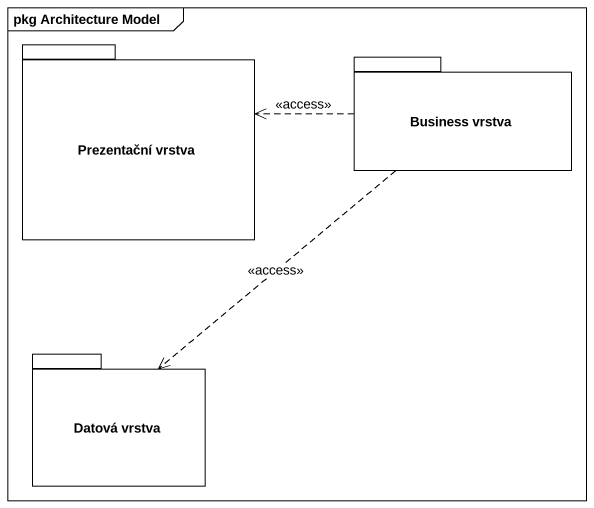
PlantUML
@startuml
mainframe pkg Architecture Model
package "Prezentační vrstva" as Prezentační_vrstva {
}
package "Business vrstva" as Business_vrstva {
}
package "Datová vrstva" as Datová_vrstva {
}
Business_vrstva .left.> Prezentační_vrstva : <<access>>
Business_vrstva ..> Datová_vrstva : <<access>>
@enduml
